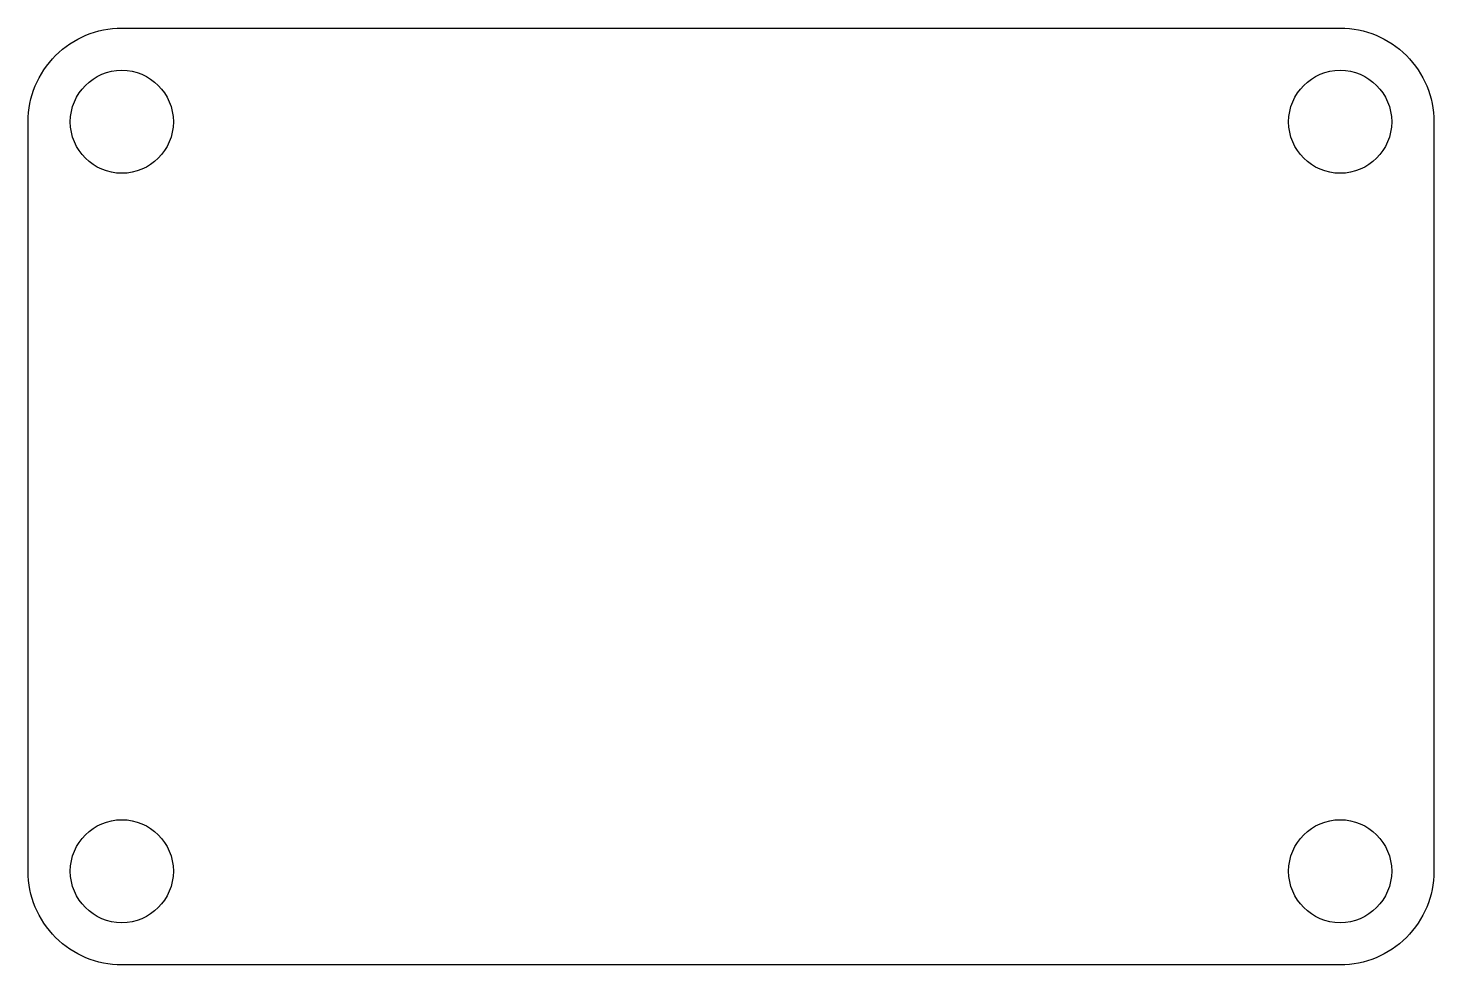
# Model space of a CAD drawing. Header units: millimetres. Extents: x 0 to 30, y -20 to 0.
import ezdxf

# ---------------------------------------------------------------- set-up
doc = ezdxf.new("R2010")
doc.units = ezdxf.units.MM
doc.header["$MEASUREMENT"] = 0

msp = doc.modelspace()

# ---------------------------------------------------------------- linework, layer by layer
msp.add_lwpolyline([(2, 0), (28, 0, -0.414214), (30, -2), (30, -18, -0.414214), (28, -20), (2, -20, -0.414214), (0, -18), (0, -2, -0.414214)], format="xyb", close=True)
for centre in [(2, -2), (28, -2), (2, -18), (28, -18)]:
    msp.add_circle(centre, 1.1)

doc.saveas('drawing.dxf')
